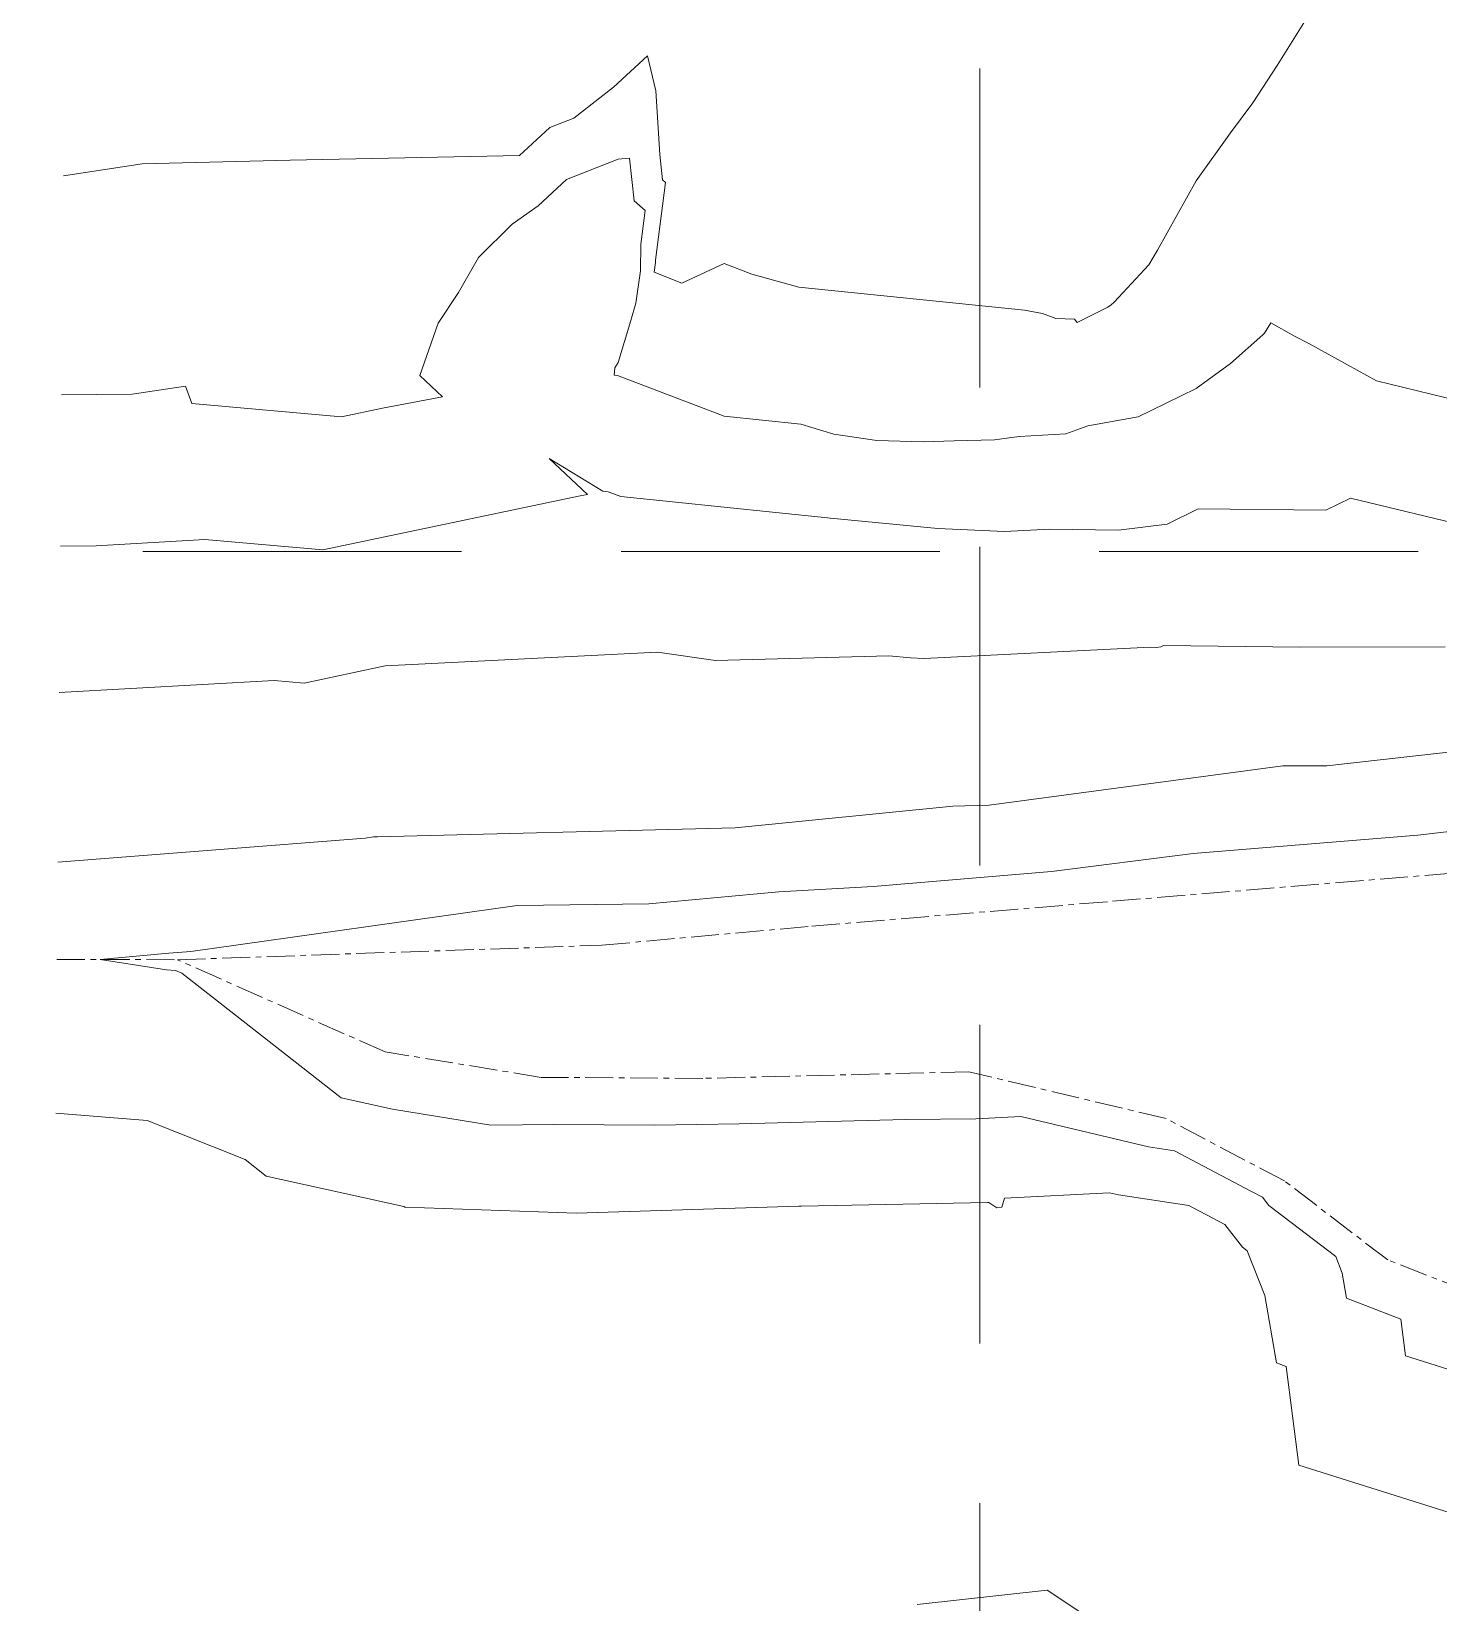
# Model space of a CAD drawing. Extents: x 33353 to 37237, y 80141 to 82571.
# Drawn here: x 36403.8 to 36466.7, y 82097.1 to 82167.4 of the extents above; entities that cross this region are included whole.
import ezdxf

# ---------------------------------------------------------------- set-up
doc = ezdxf.new("R2010")
doc.units = 0
doc.header["$MEASUREMENT"] = 0
doc.linetypes.add('CENTER', pattern=[2, 1.25, -0.25, 0.25, -0.25])
doc.linetypes.add('HIDDEN', pattern=[0.375, 0.25, -0.125])
doc.layers.add('GRID', color=254, linetype='HIDDEN')
for name, color, linetype, lineweight in [('TOPOSHD-34', 7, 'Continuous', 0), ('TOPOSHD-5', 7, 'Continuous', 0), ('TOPOSHD-6', 7, 'Continuous', 0)]:
    doc.layers.add(name, color=color, linetype=linetype, lineweight=lineweight)

msp = doc.modelspace()

# ---------------------------------------------------------------- linework, layer by layer
at = {"layer": 'GRID', "linetype": 'HIDDEN', "lineweight": 15, "ltscale": 57}
for p, q in [((36446.209, 82507.722), (36446.209, 80386.52)), ((33416.303, 82144.133), (37173.386, 82144.133))]:
    msp.add_line(p, q, dxfattribs=at)
at = {"layer": 'TOPOSHD-34', "color": 5, "linetype": 'CENTER', "lineweight": 0}
for p, q in [((36452.148, 82128.499), (36469.329, 82129.918)), ((36438.711, 82127.387), (36452.148, 82128.499)), ((36429.327, 82126.534), (36438.711, 82127.387)), ((36404.969, 82125.902), (36410.351, 82125.885)), ((36410.351, 82125.885), (36429.327, 82126.534)), ((36419.631, 82121.767), (36410.351, 82125.885)), ((36426.614, 82120.625), (36419.631, 82121.767)), ((36433.831, 82120.581), (36426.614, 82120.625)), ((36445.718, 82120.876), (36433.831, 82120.581)), ((36454.538, 82118.788), (36445.718, 82120.876)), ((36459.829, 82115.995), (36454.538, 82118.788)), ((36464.451, 82112.461), (36459.829, 82115.995)), ((36468.043, 82111.053), (36464.451, 82112.461))]:
    msp.add_line(p, q, dxfattribs=at)
at = {"layer": 'TOPOSHD-5', "color": 43, "linetype": 'Continuous', "lineweight": 0}
for p, q in [((36460.998, 82168.249), (36459.507, 82165.863)), ((36431.369, 82166.288), (36429.845, 82164.888)), ((36431.73, 82164.725), (36431.369, 82166.288)), ((36459.507, 82165.863), (36458.421, 82164.193)), ((36429.845, 82164.888), (36428.066, 82163.513)), ((36431.914, 82161.885), (36431.73, 82164.725)), ((36458.421, 82164.193), (36457.417, 82162.859)), ((36426.992, 82163.085), (36425.64, 82161.838)), ((36428.066, 82163.513), (36426.992, 82163.085)), ((36457.417, 82162.859), (36455.879, 82160.711)), ((36425.64, 82161.838), (36415.387, 82161.629)), ((36432.033, 82160.748), (36431.914, 82161.885)), ((36408.772, 82161.474), (36405.253, 82160.937)), ((36415.387, 82161.629), (36408.772, 82161.474)), ((36431.717, 82157.164), (36432.166, 82160.635)), ((36432.166, 82160.635), (36432.033, 82160.748)), ((36455.879, 82160.711), (36454.163, 82157.611)), ((36454.163, 82157.611), (36453.777, 82156.958)), ((36431.654, 82156.626), (36431.715, 82157.052)), ((36431.715, 82157.052), (36431.717, 82157.164)), ((36434.782, 82157.014), (36432.903, 82156.137)), ((36436.031, 82156.531), (36434.782, 82157.014)), ((36453.777, 82156.958), (36452.219, 82155.28)), ((36432.903, 82156.137), (36431.654, 82156.626)), ((36438.124, 82155.958), (36436.031, 82156.531)), ((36448.206, 82154.929), (36438.124, 82155.958)), ((36449.018, 82154.777), (36448.206, 82154.929)), ((36449.618, 82154.554), (36449.018, 82154.777)), ((36451.753, 82154.965), (36450.563, 82154.374)), ((36451.94, 82155.057), (36451.753, 82154.965)), ((36452.084, 82155.161), (36451.94, 82155.057)), ((36452.219, 82155.28), (36452.084, 82155.161)), ((36450.454, 82154.515), (36449.618, 82154.554)), ((36450.563, 82154.374), (36450.454, 82154.515))]:
    msp.add_line(p, q, dxfattribs=at)
at = {"layer": 'TOPOSHD-5', "color": 5, "linetype": 'Continuous', "lineweight": 0}
for p, q in [((36465.789, 82131.46), (36470.571, 82132.013)), ((36455.748, 82130.631), (36465.789, 82131.46)), ((36449.412, 82129.823), (36455.748, 82130.631)), ((36441.447, 82129.163), (36449.412, 82129.823)), ((36431.422, 82128.388), (36437.226, 82128.916)), ((36437.226, 82128.916), (36441.447, 82129.163)), ((36410.952, 82126.257), (36425.54, 82128.316)), ((36425.54, 82128.316), (36431.422, 82128.388)), ((36406.901, 82125.896), (36409.97, 82126.18)), ((36409.864, 82125.429), (36406.901, 82125.896)), ((36409.97, 82126.18), (36410.952, 82126.257)), ((36410.259, 82125.398), (36409.864, 82125.429)), ((36410.556, 82125.279), (36410.259, 82125.398)), ((36417.664, 82119.71), (36410.556, 82125.279)), ((36419.964, 82119.201), (36417.664, 82119.71)), ((36424.358, 82118.483), (36419.964, 82119.201)), ((36448.047, 82118.872), (36446.042, 82118.77)), ((36453.75, 82117.522), (36448.047, 82118.872)), ((36427.174, 82118.514), (36424.358, 82118.483)), ((36431.674, 82118.486), (36427.174, 82118.514)), ((36435.459, 82118.552), (36431.674, 82118.486)), ((36442.898, 82118.737), (36435.459, 82118.552)), ((36446.042, 82118.77), (36442.898, 82118.737)), ((36454.916, 82117.348), (36453.75, 82117.522)), ((36458.331, 82115.545), (36454.916, 82117.348)), ((36458.846, 82115.275), (36458.331, 82115.545)), ((36459.137, 82114.899), (36458.846, 82115.275)), ((36462.125, 82112.614), (36459.137, 82114.899)), ((36462.416, 82111.875), (36462.125, 82112.614)), ((36462.609, 82110.758), (36462.416, 82111.875)), ((36465.027, 82109.81), (36462.609, 82110.758)), ((36465.238, 82108.179), (36465.027, 82109.81)), ((36467.94, 82107.329), (36465.238, 82108.179))]:
    msp.add_line(p, q, dxfattribs=at)
at = {"layer": 'TOPOSHD-6', "color": 43, "linetype": 'Continuous', "lineweight": 0}
for p, q in [((36427.749, 82160.764), (36430.046, 82161.681)), ((36430.046, 82161.681), (36430.562, 82161.721)), ((36430.562, 82161.721), (36430.762, 82159.813)), ((36426.478, 82159.594), (36427.749, 82160.764)), ((36425.317, 82158.767), (36426.478, 82159.594)), ((36430.762, 82159.813), (36431.263, 82159.385)), ((36431.263, 82159.385), (36431.067, 82157.877)), ((36423.81, 82157.275), (36425.317, 82158.767)), ((36431.067, 82157.877), (36431.053, 82156.684)), ((36422.914, 82155.717), (36423.81, 82157.275)), ((36431.053, 82156.684), (36430.845, 82155.238)), ((36422, 82154.336), (36422.914, 82155.717)), ((36430.845, 82155.238), (36430.618, 82154.464)), ((36421.181, 82152.001), (36422, 82154.336)), ((36430.618, 82154.464), (36430.045, 82152.584)), ((36458.939, 82153.89), (36459.218, 82154.363)), ((36459.218, 82154.363), (36460.274, 82153.766)), ((36457.427, 82152.544), (36458.872, 82153.818)), ((36458.872, 82153.818), (36458.939, 82153.89)), ((36460.274, 82153.766), (36460.915, 82153.437)), ((36460.915, 82153.437), (36463.947, 82151.758)), ((36430.045, 82152.584), (36429.904, 82152.345)), ((36422.193, 82151.055), (36421.181, 82152.001)), ((36429.904, 82152.345), (36429.876, 82152.022)), ((36429.876, 82152.022), (36430.022, 82151.999)), ((36430.022, 82151.999), (36434.788, 82150.182)), ((36455.886, 82151.427), (36457.427, 82152.544)), ((36405.174, 82151.143), (36408.332, 82151.165)), ((36408.332, 82151.165), (36410.709, 82151.528)), ((36410.709, 82151.528), (36411, 82150.746)), ((36453.872, 82150.444), (36455.886, 82151.427)), ((36463.947, 82151.758), (36472.024, 82149.79)), ((36411, 82150.746), (36417.686, 82150.163)), ((36417.686, 82150.163), (36419.515, 82150.548)), ((36419.515, 82150.548), (36422.193, 82151.055)), ((36453.286, 82150.153), (36453.872, 82150.444)), ((36434.788, 82150.182), (36438.217, 82149.829)), ((36438.217, 82149.829), (36439.687, 82149.383)), ((36450.054, 82149.395), (36451.039, 82149.75)), ((36451.039, 82149.75), (36453.286, 82150.153)), ((36439.687, 82149.383), (36441.611, 82149.103)), ((36441.611, 82149.103), (36443.688, 82149.042)), ((36443.688, 82149.042), (36445.069, 82149.089)), ((36445.069, 82149.089), (36446.869, 82149.127)), ((36446.869, 82149.127), (36447.974, 82149.28)), ((36447.974, 82149.28), (36450.054, 82149.395)), ((36428.676, 82146.691), (36426.965, 82148.293)), ((36426.965, 82148.293), (36429.364, 82146.84)), ((36416.85, 82144.209), (36428.358, 82146.631)), ((36428.358, 82146.631), (36428.676, 82146.691)), ((36429.364, 82146.84), (36429.604, 82146.803)), ((36429.604, 82146.803), (36430.169, 82146.588)), ((36430.169, 82146.588), (36439.407, 82145.636)), ((36461.686, 82145.984), (36462.784, 82146.527)), ((36462.784, 82146.527), (36469.677, 82144.848)), ((36439.407, 82145.636), (36439.523, 82145.62)), ((36439.523, 82145.62), (36439.536, 82145.62)), ((36439.536, 82145.62), (36444.341, 82145.168)), ((36454.585, 82145.358), (36455.972, 82146.05)), ((36455.972, 82146.05), (36461.686, 82145.984)), ((36444.341, 82145.168), (36447.316, 82145.032)), ((36447.316, 82145.032), (36449.338, 82145.131)), ((36449.338, 82145.131), (36452.413, 82145.087)), ((36452.413, 82145.087), (36454.585, 82145.358)), ((36405.119, 82144.377), (36406.719, 82144.395)), ((36406.719, 82144.395), (36411.576, 82144.669)), ((36411.576, 82144.669), (36416.85, 82144.209)), ((36454.3, 82139.873), (36454.419, 82139.932)), ((36454.419, 82139.932), (36460.536, 82139.861)), ((36419.64, 82139.019), (36431.803, 82139.633)), ((36431.803, 82139.633), (36434.406, 82139.257)), ((36434.406, 82139.257), (36442.149, 82139.476)), ((36442.149, 82139.476), (36443.123, 82139.385)), ((36443.123, 82139.385), (36443.727, 82139.357)), ((36443.727, 82139.357), (36453.85, 82139.853)), ((36453.85, 82139.853), (36454.114, 82139.849)), ((36454.114, 82139.849), (36454.3, 82139.873)), ((36460.536, 82139.861), (36467.019, 82139.866)), ((36416.013, 82138.255), (36419.64, 82139.019)), ((36405.066, 82137.83), (36414.669, 82138.373)), ((36414.669, 82138.373), (36416.013, 82138.255)), ((36449.22, 82097.699), (36443.422, 82097.053)), ((36453.592, 82094.818), (36449.22, 82097.699))]:
    msp.add_line(p, q, dxfattribs=at)
at = {"layer": 'TOPOSHD-6', "color": 5, "linetype": 'Continuous', "lineweight": 0}
for p, q in [((36471.777, 82135.687), (36461.725, 82134.548)), ((36459.765, 82134.547), (36446.638, 82132.79)), ((36461.725, 82134.548), (36459.765, 82134.547)), ((36445.007, 82132.744), (36435.285, 82131.775)), ((36446.638, 82132.79), (36445.007, 82132.744)), ((36434.679, 82131.768), (36419.297, 82131.386)), ((36435.285, 82131.775), (36434.679, 82131.768)), ((36418.74, 82131.323), (36405.004, 82130.248)), ((36419.112, 82131.376), (36418.74, 82131.323)), ((36419.297, 82131.386), (36419.112, 82131.376)), ((36404.913, 82119.026), (36408.992, 82118.699)), ((36408.992, 82118.699), (36413.372, 82116.959)), ((36413.372, 82116.959), (36414.321, 82116.215)), ((36414.321, 82116.215), (36420.465, 82114.854)), ((36447.326, 82115.228), (36452.007, 82115.466)), ((36452.007, 82115.466), (36452.411, 82115.37)), ((36452.411, 82115.37), (36455.558, 82114.9)), ((36420.465, 82114.854), (36420.523, 82114.817)), ((36420.523, 82114.817), (36420.543, 82114.819)), ((36420.543, 82114.819), (36428.191, 82114.558)), ((36428.191, 82114.558), (36438.124, 82114.87)), ((36438.124, 82114.87), (36438.227, 82114.871)), ((36438.227, 82114.871), (36446.553, 82115.029)), ((36446.553, 82115.029), (36446.617, 82115.036)), ((36446.617, 82115.036), (36446.978, 82114.798)), ((36446.978, 82114.798), (36447.205, 82114.829)), ((36447.205, 82114.829), (36447.326, 82115.228)), ((36455.558, 82114.9), (36455.786, 82114.78)), ((36455.786, 82114.78), (36457.174, 82114.053)), ((36457.174, 82114.053), (36457.96, 82113.035)), ((36457.96, 82113.035), (36458.172, 82112.874)), ((36458.172, 82112.874), (36458.957, 82110.877)), ((36458.957, 82110.877), (36459.478, 82107.864)), ((36459.478, 82107.864), (36459.902, 82107.697)), ((36459.902, 82107.697), (36460.471, 82103.294)), ((36460.471, 82103.294), (36467.767, 82100.998))]:
    msp.add_line(p, q, dxfattribs=at)

doc.saveas('drawing.dxf')
